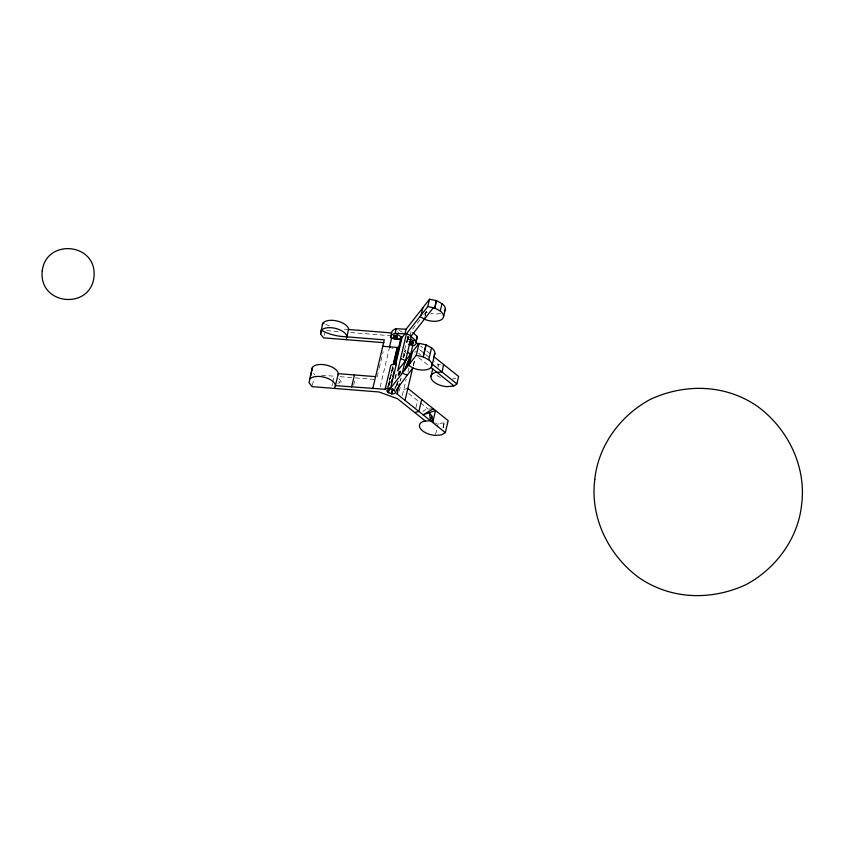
<?xml version="1.0" encoding="UTF-8"?>
<svg xmlns="http://www.w3.org/2000/svg" width="844" height="844" viewBox="0 0 844 844"><rect width="100%" height="100%" fill="white"/><g stroke="black" fill="none" stroke-linecap="round" stroke-linejoin="round"><path stroke-width="0.63" stroke-dasharray="4.22 3.17" d="M406.491 353.351A4.389 2.216 13.3 0 1 405.014 351.547L405.415 350.344L403.748 357.075M409.002 338.982A4.389 2.216 13.3 0 1 408.274 337.748L408.675 336.545L408.348 337.167M425.576 314.253L426.157 311.805L427.465 312.385M312.354 385.434L314.042 378.26M324.17 335.416L324.75 332.969M331.966 385.824L332.525 383.419M332.81 382.216L334.235 376.213L321.342 375.19M353.689 385.086L354.828 380.296M377.131 377.057L378.935 369.44M379.241 368.174L383.134 351.674M380.19 386.942L389.39 347.981M387.85 386.731L392.703 366.212M387.491 388.757L392.945 365.674M388.388 386.003L393.156 365.853M388.599 385.824L393.357 365.684M389.348 385.518L390.835 379.23M392.924 370.411L393.515 367.9M394.918 378.46L396.427 372.088M395.372 378.534L397.176 370.875M394.338 390.508L395.847 384.125M397.957 375.2L398.853 371.371M395.467 388.462L396.659 383.429M398.442 375.875L399.634 370.843M402.904 357.023L406.755 340.723M407.051 339.467L407.863 336.017M396.311 386.193L397.197 382.416M398.99 374.863L399.877 371.086M408.116 336.26L407.188 342.347A4.389 2.216 13.3 0 0 407.42 342.97M396.912 384.864L397.513 382.343M399.296 374.789L400.183 371.012M396.944 385.55L398.136 380.517M399.507 375.031L400.415 371.181M397.197 385.107L398.189 381.119M399.581 375.031L400.562 371.043M403.675 357.698L405.415 350.344M407.589 341.145L408.77 336.323M399.993 381.351L400.583 378.84M400.626 380.327L401.216 377.806M399.275 391.046L400.183 387.217M402.335 395.488L406.154 379.346M407.947 371.74L408.981 367.921M413.254 365.558L414.457 360.472M413.465 365.536L414.879 359.555M424.426 319.169L426.157 311.805L423.783 314.844M415.892 407.736L417.59 400.562M438.025 367.319L438.606 364.861L434.628 361.675M435.631 434.196L438.173 423.435M443.068 427.75L444.197 422.971L446.571 422.011M443.121 427.739L444.25 422.949M425.292 315.487L426.167 311.805M419.827 319.897L411.133 331.038L410.036 335.638L407.293 339.151L409.804 339.678M405.268 350.661L403.991 351.399L405.014 351.547M451.74 379.283L457.005 377.848M414.499 352.148L416.556 351.589M403.748 389.506L407.863 388.398M337.895 383.218L340.121 382.775L338.444 380.908M437.382 365.072L440.304 364.576M444.197 422.971L437.973 423.435A13.631 6.9 13.3 0 1 434.491 422.918M433.194 408.749L426.937 409.224A13.631 6.9 13.3 0 0 423.002 411.545M348.709 329.508L343.73 329.107A28.77 14.559 13.3 0 1 341.672 328.875M326.596 330.616L339.183 331.618M350.598 332.525L389.664 335.648M340.1 376.688L352.845 377.701M355.387 377.912L374.05 379.389M407.262 337.6L408.274 337.748M406.175 342.2L407.188 342.347L408.528 336.861L410.543 337.6M405.806 340.786L408.264 341.683M399.254 330.447L402.314 332.146M397.724 331.776L398.473 332.494M420.65 346.114L422.665 347.728M426.695 350.946L430.714 354.163M419.69 349.743L424.669 353.72M425.661 354.512L428.647 356.906M418.603 353.225L420.639 354.86M418.55 357.582L429.744 366.528M408.696 393.452L419.521 402.103M420.481 402.873L428.172 409.023M313.599 373.407L314.854 374.652M338.961 378.629L342.485 383.988M392.998 348.488A4.389 2.216 13.3 0 1 391.89 348.192M329.487 325.847A28.77 14.559 13.3 0 1 325.742 324.286M440.61 313.398A13.631 6.9 13.3 0 1 430.873 313.367M440.441 377.363A13.631 6.9 13.3 0 1 435.831 374.725"/><path stroke-width="1.27" d="M309.59 379.378L312.417 367.414M310.771 375.601L312.47 367.309A13.631 6.9 13.3 0 1 326.143 365.041A13.631 6.9 13.3 0 1 338.191 372.879L338.37 374.747M383.936 342.685L323.59 337.874L320.604 334.045L321.174 331.587M346.968 336.861L348.635 328.717A13.631 6.9 13.3 0 0 336.577 320.878A13.631 6.9 13.3 0 0 322.904 323.147L322.165 324.813M351.621 386.921L354.448 374.958M372.774 388.599L384.294 339.837L341.989 336.471A28.77 14.559 13.3 0 1 322.229 330.774L321.121 330.605L322.862 323.252L323.969 323.41M399.17 339.657L398.252 339.204A4.389 2.216 13.3 0 1 392.175 338.043L390.582 337.526L391.637 332.578A13.156 6.657 13.3 0 1 396.184 328.749L406.08 329.202L429.522 299.198L436.464 300.686L442.151 303.745A13.631 6.9 13.3 0 1 444.545 311.088M391.711 337.621L389.538 346.821L390.002 347.243M393.536 337.368C393.937 331.903 401.765 341.05 393.536 337.368L394.085 335.068M394 337.706L394.538 335.406M396.184 328.749L395.097 333.359A13.156 6.657 13.3 0 0 390.55 337.178L390.582 337.526M394.591 337.98L395.129 335.68M395.245 338.159L395.794 335.859M395.91 338.233L396.458 335.933M396.522 338.191L397.07 335.891M385.043 389.58L390.825 365.389A6.573 3.323 13.3 0 1 395.752 364.049L396.321 364.144L390.666 388.061L390.097 387.976A6.573 3.323 13.3 0 0 385.17 389.306L335.437 385.624L338.265 373.66L375.601 376.646M393.853 361.823L396.891 349.005M393.441 364.629L397.503 347.454L382.775 346.283M388.103 392.502L389.01 388.683M394.739 364.45L401.069 337.663M388.43 392.724L389.337 388.894M395.066 364.661L401.702 336.608M391.31 382.849L392.196 379.072M392.798 376.561L393.99 371.518M406.08 329.202L404.993 333.802L401.997 337.632L395.477 365.23L396.321 364.144M391.299 393.768L392.502 388.662M391.753 393.832L392.956 388.736M429.522 299.198L427.781 306.551L406.439 333.865L397.746 370.664L419.088 343.36L425.988 344.837L431.717 347.907A13.631 6.9 13.3 0 1 434.111 355.25M407.863 388.398L448.175 420.628L445.337 432.603L397.018 393.948L399.391 383.872M405.067 361.295L402.24 373.248L390.666 388.061M405.057 362.931L411.492 335.701L433.394 307.67M409.783 341.947C413.803 340.385 414.626 345.998 410.163 343.592L410.701 341.292M410.743 343.867L411.292 341.567M411.408 344.046L411.946 341.746M412.072 344.12L412.621 341.82M412.684 344.078L413.222 341.778M409.604 354.448L410.627 354.512L412.8 345.312L411.788 345.238A4.389 2.216 13.3 0 1 408.665 344.152M409.562 363.88L412.389 351.927L404.508 370.358L411.334 353.488M421.093 315.128L422.823 307.765M412.853 332.568L417.179 336.397L416.092 340.997A13.156 6.657 13.3 0 1 413.971 345.713L412.8 345.312M405.036 400.351L412.663 368.089M412.895 367.931L407.283 375.095L402.24 373.248L416.261 355.313L419.088 343.36M425.988 344.837L423.161 356.801L428.889 359.871A13.631 6.9 13.3 0 1 429.691 368.564A13.631 6.9 13.3 0 1 414.193 368.501L408.422 365.357L408.454 361.137L409.614 360.504L409.836 362.73L408.422 365.357L409.614 360.504M434.692 308.039L436.432 300.675L434.765 308.06L440.42 311.109A13.631 6.9 13.3 0 1 441.212 319.813A13.631 6.9 13.3 0 1 425.724 319.739L419.943 316.595M426.062 344.869L423.234 356.822L416.261 355.313M428.731 359.766L431.558 347.802M440.262 311.003L441.992 303.64M421.705 399.455L418.877 411.418L414.763 412.526M432.022 365.536L434.85 353.583M443.543 316.785L445.284 309.421M430.967 376.413L432.708 369.05M432.698 422.475L435.525 410.511L423.15 414.837L433.194 408.749M443.627 364.597L442.056 371.982L435.641 372.426A13.631 6.9 13.3 0 0 432.202 380.211A13.631 6.9 13.3 0 0 446.676 386.636L452.933 386.162L455.275 385.202L456.868 383.851L458.619 376.466L433.732 356.569M431.78 416.071L432.972 421.314L430.535 420.734L429.343 412.674L431.78 416.071L430.535 420.734L424.11 421.188A13.631 6.9 13.3 0 0 420.671 428.974A13.631 6.9 13.3 0 0 435.145 435.398L441.423 434.913L445.337 432.603M397.313 347.443L396.796 348.076M409.456 342.2L410.163 343.592M456.868 383.851L431.854 363.827M396.944 348.255L397.503 347.454M407.283 375.095L396.152 390.181A6.573 3.323 13.3 0 1 397.281 393.715L397.018 393.948M346.251 339.678L346.895 336.081A13.631 6.9 13.3 0 0 334.836 328.232A13.631 6.9 13.3 0 0 321.163 330.51L320.604 334.045M334.72 388.44L335.363 384.843A13.631 6.9 13.3 0 0 323.315 376.994A13.631 6.9 13.3 0 0 309.642 379.272L309.083 382.828L312.069 386.636L378.998 391.975L397.461 398.695L425.344 420.987M398.252 339.204L401.997 337.632M427.781 306.551L434.723 308.049M404.993 333.802L395.097 333.359L402.25 337.315M348.709 329.508L391.669 332.926M409.804 339.678L416.092 340.997L410.901 336.408M406.439 333.865L411.492 335.701M400.573 358.7L405.626 360.546M415.617 342.094L418.635 344.51M430.767 367.34L453.84 385.792M407.557 352.053L410.627 354.512M417.179 336.397A13.156 6.657 13.3 0 1 416.609 339.805M42.242 270.935C38.476 305.169 90.013 310.286 93.948 277.191C97.725 242.956 46.177 237.839 42.242 270.935M594.788 479.487C589.893 517.488 608.556 555.447 639.151 577.781C671.17 599.704 711.049 600.664 745.706 584.797C775.678 568.961 798.202 538.525 801.631 504.501C806.526 466.489 787.863 428.53 757.279 406.196C725.249 384.284 685.37 383.313 650.713 399.191C620.741 415.026 598.217 445.463 594.788 479.487M395.509 392.449L395.266 392.987A4.389 2.216 13.3 0 1 391.975 393.874L387.934 392.397A4.389 2.216 13.3 0 1 387.185 390.044C389.643 388.166 394.781 389.253 395.509 392.449"/></g></svg>
